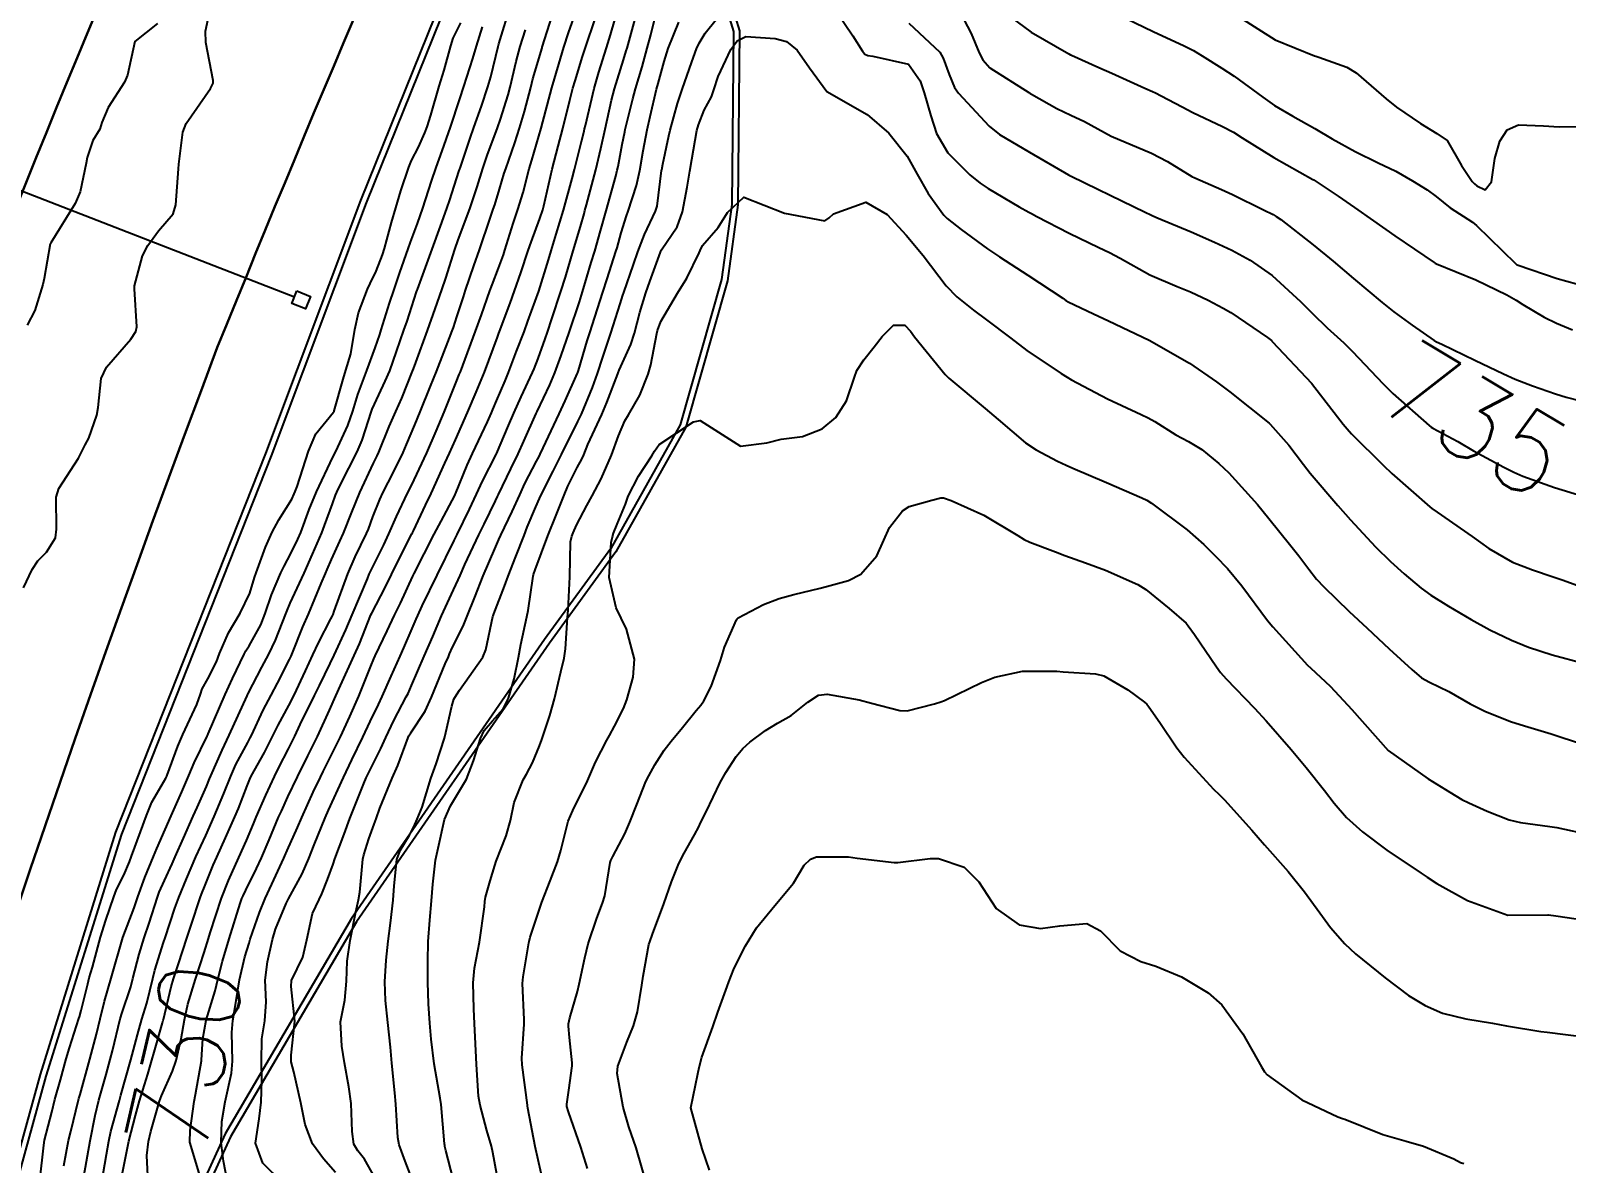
# Model space of a CAD drawing. Header units: metres. Extents: x 318500 to 325275, y 7408834 to 7428799.
# Drawn here: x 322036.6 to 322112.1, y 7417319.9 to 7417375.5 of the extents above; entities that cross this region are included whole.
import ezdxf
from ezdxf.enums import TextEntityAlignment as Align

# ---------------------------------------------------------------- set-up
doc = ezdxf.new("R2010")
doc.units = ezdxf.units.M
doc.header["$MEASUREMENT"] = 0
for name, color, linetype in [('Canaleta de Drenagem', 151, 'Continuous'), ('Cotas', 45, 'Continuous'), ('Curvas de Nivel 1m', 11, 'Continuous'), ('Curvas de Nivel 5m', 15, 'Continuous'), ('Linha Férrea', 20, 'Continuous'), ('Pórticos', 45, 'Continuous')]:
    doc.layers.add(name, color=color, linetype=linetype)
doc.styles.add('Style-STANDARD', font='STANDARD.shx')

msp = doc.modelspace()

# ---------------------------------------------------------------- linework, layer by layer
at = {"layer": 'Canaleta de Drenagem'}
for points in [[(322063.985, 7417392.729), (322067.28, 7417395.516), (322067.754, 7417387.94), (322068.482, 7417385.132), (322071.457, 7417375.503), (322071.38, 7417366.949), (322070.863, 7417363.225), (322068.825, 7417356.038), (322065.388, 7417349.917), (322062.125, 7417345.429), (322052.653, 7417331.75), (322046.46, 7417321.187), (322040.317, 7417307.77), (322034.243, 7417290.874), (322029.639, 7417269.193), (322021.811, 7417265.591), (322029.051, 7417293.425), (322034.127, 7417313.447), (322037.121, 7417324.249), (322040.829, 7417336.143), (322048.197, 7417354.742), (322052.853, 7417367.157), (322056.524, 7417376.248), (322063.124, 7417391.77)], [(322064.195, 7417392.514), (322067.018, 7417394.901), (322067.456, 7417387.893), (322068.194, 7417385.05), (322071.157, 7417375.459), (322071.081, 7417366.971), (322070.568, 7417363.287), (322068.546, 7417356.154), (322065.135, 7417350.079), (322061.88, 7417345.602), (322052.4, 7417331.912), (322046.193, 7417321.325), (322040.039, 7417307.883), (322033.954, 7417290.957), (322029.377, 7417269.402), (322022.261, 7417266.128), (322029.342, 7417293.351), (322034.417, 7417313.37), (322037.409, 7417324.165), (322041.112, 7417336.043), (322048.477, 7417354.634), (322053.133, 7417367.048), (322056.801, 7417376.134), (322063.381, 7417391.606)]]:
    msp.add_lwpolyline(points, close=True, dxfattribs=at)
at = {"layer": 'Curvas de Nivel 1m', "flags": 128}
for points, elevation in [([(322036.296, 7417348.147), (322036.714, 7417349.037), (322036.987, 7417349.463), (322037.423, 7417349.888), (322037.858, 7417350.599), (322037.91, 7417351.023), (322037.898, 7417352.588), (322038.024, 7417353.022), (322038.986, 7417354.508), (322039.23, 7417355.004), (322039.325, 7417355.17), (322039.497, 7417355.49), (322039.885, 7417356.624), (322039.951, 7417356.994), (322040.108, 7417358.425), (322040.361, 7417358.988), (322041.564, 7417360.359), (322041.805, 7417360.731), (322041.856, 7417360.967), (322041.748, 7417362.819), (322041.749, 7417362.969), (322042.141, 7417364.446), (322042.4, 7417364.962), (322042.927, 7417365.668), (322043.646, 7417366.503), (322043.764, 7417366.948), (322043.898, 7417368.726), (322043.914, 7417368.946), (322044.121, 7417370.527), (322044.283, 7417370.941), (322045.471, 7417372.668), (322045.599, 7417372.922), (322045.603, 7417373.051), (322045.247, 7417374.928), (322045.221, 7417375.475), (322045.545, 7417376.924)], 724), ([(322046.327, 7417318.9), (322046.109, 7417319.982), (322045.995, 7417320.906), (322046.024, 7417321.937), (322046.202, 7417322.903), (322046.498, 7417324.306), (322046.548, 7417324.898), (322046.52, 7417326.308), (322046.578, 7417326.898), (322046.658, 7417327.366), (322046.903, 7417328.894), (322047.167, 7417330.022), (322047.373, 7417330.692), (322047.431, 7417330.887), (322047.875, 7417332.202), (322048.153, 7417332.88), (322048.492, 7417333.596), (322049.074, 7417334.872), (322049.124, 7417334.979), (322049.236, 7417335.239), (322049.747, 7417336.368), (322049.962, 7417336.859), (322050.524, 7417338.102), (322050.873, 7417338.846), (322051.009, 7417339.119), (322051.293, 7417339.681), (322051.68, 7417340.459), (322051.859, 7417340.832), (322052.326, 7417341.826), (322052.763, 7417342.819), (322053.355, 7417344.296), (322053.504, 7417344.663), (322053.567, 7417344.808), (322054.154, 7417346.026), (322054.518, 7417346.799), (322054.8, 7417347.392), (322055.409, 7417348.718), (322055.445, 7417348.789), (322055.474, 7417348.853), (322056.462, 7417350.775), (322056.798, 7417351.422), (322057.469, 7417352.673), (322057.498, 7417352.731), (322057.512, 7417352.759), (322058.08, 7417354.162), (322058.346, 7417354.747), (322059.077, 7417356.298), (322059.274, 7417356.734), (322059.35, 7417356.905), (322059.529, 7417357.327), (322059.953, 7417358.317), (322060.116, 7417358.724), (322060.512, 7417359.769), (322060.873, 7417360.717), (322061.068, 7417361.233), (322061.6, 7417362.71), (322062.072, 7417364.255), (322062.205, 7417364.701), (322062.452, 7417365.508), (322062.811, 7417366.693), (322063.235, 7417368.249), (322063.346, 7417368.685), (322063.413, 7417368.955), (322063.701, 7417370.055), (322063.825, 7417370.562), (322063.851, 7417370.678), (322063.889, 7417370.854), (322064.32, 7417372.671), (322064.548, 7417373.474), (322064.927, 7417374.662), (322065.127, 7417375.303), (322065.516, 7417376.654)], 732), ([(322051.621, 7417319.426), (322051.033, 7417320.099), (322050.484, 7417320.846), (322050.119, 7417321.789), (322049.919, 7417322.857), (322049.573, 7417324.383), (322049.432, 7417324.865), (322049.434, 7417325.196), (322049.611, 7417326.863), (322049.444, 7417328.567), (322049.459, 7417328.865), (322050.015, 7417330.01), (322050.199, 7417330.855), (322050.492, 7417332.15), (322050.816, 7417332.846), (322050.938, 7417333.11), (322051.215, 7417333.827), (322051.493, 7417334.569), (322051.588, 7417334.835), (322052.035, 7417336.041), (322052.326, 7417336.824), (322053.001, 7417338.538), (322053.125, 7417338.812), (322053.175, 7417338.918), (322053.285, 7417339.135), (322053.849, 7417340.257), (322054.089, 7417340.802), (322054.485, 7417341.636), (322055.093, 7417342.792), (322055.176, 7417342.957), (322055.346, 7417343.35), (322055.976, 7417344.781), (322056.393, 7417345.757), (322056.819, 7417346.769), (322057.409, 7417348.05), (322057.637, 7417348.536), (322057.731, 7417348.755), (322057.962, 7417349.288), (322058.647, 7417350.742), (322058.909, 7417351.278), (322059.465, 7417352.411), (322059.572, 7417352.626), (322059.618, 7417352.729), (322060.225, 7417353.987), (322060.58, 7417354.719), (322060.872, 7417355.351), (322061.477, 7417356.71), (322061.49, 7417356.74), (322061.521, 7417356.807), (322062.137, 7417358.106), (322062.394, 7417358.697), (322062.706, 7417359.549), (322063.084, 7417360.687), (322063.595, 7417362.196), (322063.752, 7417362.678), (322064.18, 7417364.113), (322064.344, 7417364.669), (322064.633, 7417365.677), (322064.901, 7417366.661), (322065.378, 7417368.355), (322065.457, 7417368.653), (322065.5, 7417368.836), (322065.699, 7417369.907), (322065.819, 7417370.538), (322065.843, 7417370.649), (322066.215, 7417372.163), (322066.345, 7417372.644), (322066.669, 7417373.723), (322066.921, 7417374.638), (322067.099, 7417375.307), (322067.438, 7417376.634)], 734), ([(322042.877, 7417375.855), (322041.76, 7417374.97), (322041.393, 7417373.317), (322041.245, 7417372.977), (322040.452, 7417371.724), (322040.133, 7417370.994), (322040.038, 7417370.662), (322039.697, 7417370.113), (322039.41, 7417369.278), (322039.365, 7417369.005), (322039.081, 7417367.587), (322038.83, 7417367.012), (322037.631, 7417365.086), (322037.61, 7417365.05), (322037.606, 7417365.03), (322037.297, 7417363.341), (322037.241, 7417363.034), (322036.85, 7417361.768), (322036.463, 7417361.041)], 724), ([(322039.252, 7417319.235), (322039.557, 7417320.992), (322039.809, 7417322.239), (322039.998, 7417322.986), (322040.352, 7417324.25), (322040.55, 7417324.978), (322040.663, 7417325.41), (322041.037, 7417326.971), (322041.057, 7417327.035), (322041.124, 7417327.243), (322041.554, 7417328.556), (322041.667, 7417328.965), (322041.968, 7417330.155), (322042.219, 7417330.96), (322042.466, 7417331.672), (322042.872, 7417332.953), (322042.96, 7417333.196), (322043.212, 7417333.766), (322043.584, 7417334.585), (322043.743, 7417334.942), (322044.153, 7417335.85), (322044.63, 7417336.929), (322044.823, 7417337.36), (322045.272, 7417338.393), (322045.428, 7417338.767), (322045.488, 7417338.917), (322046.042, 7417340.166), (322046.388, 7417340.904), (322047.275, 7417342.836), (322047.299, 7417342.89), (322047.308, 7417342.913), (322047.331, 7417342.956), (322047.991, 7417344.243), (322048.332, 7417344.88), (322048.671, 7417345.576), (322049.171, 7417346.872), (322049.234, 7417347.029), (322049.395, 7417347.393), (322050.07, 7417348.86), (322050.487, 7417349.792), (322050.937, 7417350.848), (322051.079, 7417351.212), (322051.462, 7417352.275), (322051.614, 7417352.691), (322051.677, 7417352.837), (322051.856, 7417353.217), (322052.672, 7417354.822), (322052.916, 7417355.401), (322053.381, 7417356.812), (322053.416, 7417356.917), (322053.525, 7417357.168), (322054.062, 7417358.285), (322054.276, 7417358.803), (322054.614, 7417359.744), (322054.976, 7417360.796), (322055.128, 7417361.243), (322055.598, 7417362.673), (322055.628, 7417362.761), (322055.638, 7417362.789), (322056.167, 7417364.237), (322056.359, 7417364.779), (322056.771, 7417365.903), (322057.08, 7417366.769), (322057.225, 7417367.198), (322057.677, 7417368.581), (322057.724, 7417368.715), (322057.734, 7417368.759), (322058.23, 7417370.224), (322058.415, 7417370.749), (322058.781, 7417371.804), (322059.097, 7417372.739), (322059.239, 7417373.236), (322059.606, 7417374.732), (322059.639, 7417374.855), (322059.768, 7417375.286), (322060.108, 7417376.404)], 727), ([(322041.063, 7417319.012), (322041.464, 7417320.964), (322041.785, 7417322.234), (322041.992, 7417322.956), (322042.395, 7417324.262), (322042.592, 7417324.947), (322042.702, 7417325.34), (322043.117, 7417326.78), (322043.155, 7417326.914), (322043.164, 7417326.949), (322043.544, 7417328.544), (322043.659, 7417328.942), (322043.9, 7417329.682), (322044.315, 7417330.933), (322044.527, 7417331.583), (322044.966, 7417332.924), (322045.032, 7417333.093), (322045.209, 7417333.544), (322045.613, 7417334.525), (322045.778, 7417334.912), (322046.208, 7417335.873), (322046.671, 7417336.899), (322046.843, 7417337.31), (322047.273, 7417338.418), (322047.411, 7417338.756), (322047.477, 7417338.888), (322048.123, 7417340.057), (322048.532, 7417340.878), (322048.791, 7417341.399), (322049.325, 7417342.373), (322049.578, 7417342.866), (322050.139, 7417344.067), (322050.496, 7417344.853), (322050.774, 7417345.444), (322051.387, 7417346.614), (322051.462, 7417346.766), (322051.493, 7417346.838), (322051.556, 7417347.002), (322052.22, 7417348.828), (322052.58, 7417349.665), (322053.136, 7417350.815), (322053.23, 7417351.026), (322053.452, 7417351.623), (322053.786, 7417352.486), (322053.935, 7417352.805), (322054.458, 7417353.822), (322054.933, 7417354.796), (322055.107, 7417355.182), (322055.51, 7417356.145), (322055.777, 7417356.786), (322056.279, 7417358.039), (322056.572, 7417358.775), (322057.219, 7417360.417), (322057.351, 7417360.763), (322057.408, 7417360.927), (322057.58, 7417361.449), (322057.909, 7417362.441), (322058.007, 7417362.754), (322058.409, 7417363.957), (322058.679, 7417364.744), (322059.21, 7417366.301), (322059.364, 7417366.734), (322059.435, 7417366.951), (322059.665, 7417367.72), (322059.9, 7417368.504), (322059.974, 7417368.727), (322060.422, 7417370), (322060.655, 7417370.721), (322060.894, 7417371.542), (322061.204, 7417372.715), (322061.314, 7417373.136), (322061.759, 7417374.668), (322061.768, 7417374.702), (322062.257, 7417376.229)], 729), ([(322045.022, 7417319.077), (322044.455, 7417320.926), (322044.484, 7417321.49), (322044.676, 7417322.924), (322044.731, 7417323.266), (322045.029, 7417324.921), (322045.039, 7417324.973), (322045.106, 7417325.992), (322045.267, 7417326.918), (322045.697, 7417328.356), (322045.838, 7417328.91), (322046.062, 7417329.805), (322046.395, 7417330.902), (322046.938, 7417332.635), (322047.02, 7417332.893), (322047.073, 7417333.021), (322047.206, 7417333.3), (322047.741, 7417334.366), (322047.978, 7417334.883), (322048.353, 7417335.765), (322048.82, 7417336.874), (322048.955, 7417337.182), (322049.27, 7417337.876), (322049.74, 7417338.863), (322050.26, 7417339.891), (322050.728, 7417340.849), (322051.323, 7417342.135), (322051.63, 7417342.836), (322051.856, 7417343.351), (322052.538, 7417344.822), (322052.792, 7417345.396), (322053.354, 7417346.811), (322053.391, 7417346.892), (322054.05, 7417348.157), (322054.362, 7417348.8), (322054.71, 7417349.507), (322055.369, 7417350.791), (322055.392, 7417350.839), (322055.442, 7417350.946), (322056.04, 7417352.203), (322056.316, 7417352.777), (322056.983, 7417354.259), (322057.208, 7417354.764), (322057.507, 7417355.418), (322058.102, 7417356.751), (322058.528, 7417357.752), (322058.931, 7417358.739), (322059.567, 7417360.452), (322059.641, 7417360.657), (322059.666, 7417360.729), (322060.187, 7417362.131), (322060.405, 7417362.722), (322060.722, 7417363.611), (322061.084, 7417364.715), (322061.222, 7417365.126), (322061.646, 7417366.275), (322061.793, 7417366.708), (322061.843, 7417366.897), (322062.259, 7417368.701), (322062.557, 7417369.837), (322062.778, 7417370.694), (322063.12, 7417372.085), (322063.277, 7417372.687), (322063.378, 7417373.043), (322063.753, 7417374.232), (322063.899, 7417374.678), (322064.365, 7417376.088)], 731), ([(322049.021, 7417318.93), (322048.043, 7417319.888), (322047.69, 7417320.88), (322047.869, 7417322.066), (322047.957, 7417322.881), (322047.999, 7417323.968), (322047.984, 7417324.881), (322047.995, 7417325.997), (322048.145, 7417326.88), (322048.202, 7417327.811), (322048.154, 7417328.88), (322048.268, 7417329.774), (322048.519, 7417330.877), (322048.675, 7417331.385), (322049.198, 7417332.644), (322049.312, 7417332.868), (322049.982, 7417334.095), (322050.306, 7417334.854), (322050.571, 7417335.519), (322051.099, 7417336.842), (322051.264, 7417337.22), (322052.011, 7417338.829), (322052.424, 7417339.692), (322052.959, 7417340.815), (322053.322, 7417341.581), (322053.73, 7417342.41), (322053.914, 7417342.804), (322054.347, 7417343.803), (322054.784, 7417344.796), (322054.966, 7417345.194), (322055.38, 7417346.14), (322055.575, 7417346.599), (322055.659, 7417346.786), (322055.874, 7417347.26), (322056.602, 7417348.772), (322057.437, 7417350.465), (322057.583, 7417350.758), (322058.201, 7417352.006), (322058.547, 7417352.744), (322058.839, 7417353.38), (322059.499, 7417354.692), (322059.514, 7417354.716), (322060.117, 7417356.121), (322060.377, 7417356.721), (322060.73, 7417357.52), (322061.284, 7417358.713), (322061.365, 7417358.899), (322061.561, 7417359.41), (322061.911, 7417360.369), (322062.026, 7417360.703), (322062.247, 7417361.36), (322062.68, 7417362.694), (322062.904, 7417363.397), (322063.295, 7417364.685), (322063.648, 7417365.893), (322063.823, 7417366.512), (322063.867, 7417366.677), (322063.946, 7417366.959), (322064.403, 7417368.669), (322064.652, 7417369.71), (322064.855, 7417370.663), (322065.173, 7417372.099), (322065.316, 7417372.656), (322065.754, 7417374.065), (322065.898, 7417374.509), (322065.937, 7417374.648), (322066.336, 7417376.09)], 733), ([(322055.369, 7417319.131), (322055.032, 7417319.989), (322054.742, 7417320.793), (322054.681, 7417321.158), (322054.572, 7417322.795), (322054.523, 7417323.351), (322054.388, 7417324.797), (322054.314, 7417325.592), (322054.182, 7417326.799), (322054.063, 7417327.873), (322054.04, 7417328.801), (322054.109, 7417329.857), (322054.198, 7417330.8), (322054.314, 7417331.673), (322054.443, 7417332.798), (322054.492, 7417333.516), (322054.635, 7417334.796), (322054.791, 7417335.24), (322055.248, 7417336.004), (322055.518, 7417336.525), (322055.63, 7417336.784), (322055.864, 7417337.379), (322056.295, 7417338.775), (322056.56, 7417339.501), (322056.962, 7417340.765), (322057.036, 7417341.042), (322057.334, 7417342.337), (322057.425, 7417342.672), (322057.472, 7417342.758), (322057.712, 7417343.122), (322058.843, 7417344.738), (322059.002, 7417345.099), (322059.345, 7417346.731), (322059.354, 7417346.767), (322059.392, 7417346.866), (322059.912, 7417348.225), (322060.091, 7417348.723), (322060.464, 7417349.685), (322060.873, 7417350.716), (322061.036, 7417351.125), (322061.461, 7417352.121), (322061.637, 7417352.538), (322061.717, 7417352.706), (322062.312, 7417353.873), (322062.719, 7417354.692), (322063.516, 7417356.308), (322063.693, 7417356.677), (322064.231, 7417357.978), (322064.48, 7417358.666), (322064.749, 7417359.475), (322065.143, 7417360.657), (322065.594, 7417362.082), (322065.725, 7417362.523), (322065.769, 7417362.648), (322066.25, 7417364.015), (322066.461, 7417364.642), (322066.784, 7417365.498), (322067.33, 7417366.633), (322067.412, 7417366.883), (322067.625, 7417368.631), (322067.636, 7417368.675), (322067.685, 7417368.947), (322067.987, 7417370.344), (322068.052, 7417370.625), (322068.415, 7417371.934), (322068.638, 7417372.617), (322069.116, 7417373.972), (322069.342, 7417374.606), (322069.472, 7417374.897), (322069.772, 7417375.378), (322070.313, 7417376.061)], 736), ([(322076.178, 7417376.514), (322077.019, 7417375.254), (322077.505, 7417374.494), (322077.619, 7417374.352), (322077.758, 7417374.282), (322078, 7417374.245), (322079.754, 7417373.861), (322080.329, 7417373.044), (322080.535, 7417372.458), (322080.852, 7417371.324), (322081.141, 7417370.449), (322081.696, 7417369.509), (322082.773, 7417368.424), (322083.279, 7417368.019), (322083.674, 7417367.762), (322085.201, 7417366.859), (322085.662, 7417366.595), (322085.796, 7417366.523), (322086.057, 7417366.384), (322087.648, 7417365.557), (322089.112, 7417364.864), (322089.634, 7417364.612), (322090.149, 7417364.325), (322091.618, 7417363.521), (322092.953, 7417362.947), (322093.606, 7417362.68), (322094.476, 7417362.267), (322095.222, 7417361.881), (322095.594, 7417361.659), (322097.384, 7417360.43), (322097.581, 7417360.288), (322097.612, 7417360.261), (322097.641, 7417360.229), (322099.55, 7417358.2), (322101.113, 7417356.176), (322101.297, 7417355.952), (322101.515, 7417355.713), (322103.085, 7417354.154), (322103.494, 7417353.764), (322105.359, 7417352.122), (322105.469, 7417352.035), (322105.723, 7417351.859), (322107.449, 7417350.664), (322108.267, 7417350.082), (322109.433, 7417349.411), (322110.404, 7417349.03), (322111.427, 7417348.69), (322111.915, 7417348.523), (322113.309, 7417348.012)], 736), ([(322082.272, 7417376.433), (322082.839, 7417375.359), (322083.235, 7417374.418), (322083.408, 7417374.066), (322083.753, 7417373.675), (322085.671, 7417372.46), (322085.74, 7417372.42), (322085.759, 7417372.409), (322085.795, 7417372.389), (322087.047, 7417371.687), (322087.725, 7417371.357), (322088.407, 7417371.037), (322089.71, 7417370.33), (322091.698, 7417369.487), (322092.472, 7417369.079), (322093.681, 7417368.35), (322093.82, 7417368.278), (322095.128, 7417367.711), (322095.672, 7417367.46), (322097.19, 7417366.71), (322097.662, 7417366.473), (322097.818, 7417366.384), (322098.053, 7417366.224), (322099.642, 7417364.987), (322100.62, 7417364.185), (322101.617, 7417363.33), (322103.019, 7417362.156), (322103.595, 7417361.698), (322104.494, 7417361.042), (322105.582, 7417360.292), (322105.694, 7417360.231), (322105.953, 7417360.114), (322107.569, 7417359.327), (322108.984, 7417358.65), (322109.555, 7417358.394), (322110.406, 7417358.057), (322111.544, 7417357.665), (322112.061, 7417357.513), (322113.537, 7417357.135)], 734), ([(322084.475, 7417376.403), (322085.776, 7417375.438), (322087.638, 7417374.362), (322087.72, 7417374.321), (322087.759, 7417374.3), (322089.107, 7417373.693), (322089.751, 7417373.411), (322091.371, 7417372.686), (322091.742, 7417372.518), (322091.883, 7417372.449), (322092.17, 7417372.304), (322093.207, 7417371.763), (322093.728, 7417371.493), (322095.178, 7417370.798), (322095.714, 7417370.516), (322096.153, 7417370.246), (322097.696, 7417369.276), (322099.622, 7417368.201), (322099.661, 7417368.181), (322099.68, 7417368.168), (322100.864, 7417367.374), (322101.666, 7417366.815), (322102.6, 7417366.161), (322103.649, 7417365.424), (322105.57, 7417364.121), (322105.63, 7417364.087), (322105.691, 7417364.058), (322107.618, 7417363.271), (322109.151, 7417362.531), (322109.603, 7417362.275), (322109.939, 7417362.065), (322110.973, 7417361.428), (322111.591, 7417361.14), (322112.38, 7417360.82)], 733), ([(322089.972, 7417376.328), (322091.777, 7417375.46), (322093.294, 7417374.76), (322093.764, 7417374.526), (322094.186, 7417374.274), (322095.15, 7417373.655), (322095.75, 7417373.264), (322097.164, 7417372.236), (322097.734, 7417371.837), (322098.64, 7417371.303), (322099.718, 7417370.702), (322100.573, 7417370.187), (322101.701, 7417369.563), (322102.831, 7417369.02), (322103.687, 7417368.608), (322104.516, 7417368.137), (322105.232, 7417367.683), (322105.672, 7417367.361), (322106.369, 7417366.811), (322107.462, 7417366.093), (322107.658, 7417365.944), (322109.567, 7417364.071), (322109.629, 7417364.022), (322109.706, 7417363.992), (322111.62, 7417363.342), (322112.574, 7417363.067)], 732), ([(322095.89, 7417376.249), (322097.772, 7417375.055), (322099.696, 7417374.266), (322099.761, 7417374.245), (322099.911, 7417374.198), (322101.286, 7417373.708), (322101.753, 7417373.43), (322103.217, 7417372.155), (322103.734, 7417371.755), (322104.912, 7417370.943), (322105.715, 7417370.458), (322106.222, 7417370.112), (322106.913, 7417368.88), (322107.45, 7417368.093), (322107.564, 7417367.976), (322107.678, 7417367.891), (322108.075, 7417367.687), (322108.398, 7417368.083), (322108.556, 7417369.222), (322108.799, 7417370.079), (322109.159, 7417370.634), (322109.722, 7417370.882), (322110.94, 7417370.833), (322111.721, 7417370.775), (322112.948, 7417370.802)], 731), ([(322038.27, 7417319.759), (322038.507, 7417321.005), (322038.609, 7417321.442), (322038.991, 7417323.001), (322039.007, 7417323.064), (322039.073, 7417323.27), (322039.552, 7417324.993), (322039.872, 7417326.225), (322040.048, 7417326.986), (322040.269, 7417327.847), (322040.601, 7417328.978), (322041.17, 7417330.97), (322041.729, 7417332.428), (322041.907, 7417332.963), (322042.247, 7417333.927), (322042.672, 7417334.956), (322042.838, 7417335.35), (322043.243, 7417336.283), (322043.54, 7417336.946), (322044.074, 7417338.132), (322044.414, 7417338.933), (322044.675, 7417339.544), (322045.309, 7417340.853), (322045.331, 7417340.899), (322045.341, 7417340.92), (322045.365, 7417340.973), (322046.192, 7417342.907), (322046.548, 7417343.696), (322047.127, 7417344.893), (322047.211, 7417345.044), (322047.366, 7417345.3), (322047.943, 7417346.323), (322048.16, 7417346.882), (322048.473, 7417347.805), (322048.927, 7417348.875), (322049.087, 7417349.201), (322049.424, 7417349.83), (322049.768, 7417350.532), (322049.906, 7417350.863), (322050.328, 7417351.986), (322050.679, 7417352.852), (322051.487, 7417354.56), (322051.625, 7417354.838), (322052.216, 7417356.123), (322052.462, 7417356.826), (322052.718, 7417357.636), (322053.155, 7417358.816), (322053.561, 7417359.936), (322053.784, 7417360.591), (322053.86, 7417360.807), (322054.271, 7417362.122), (322054.496, 7417362.801), (322054.782, 7417363.629), (322055.191, 7417364.794), (322055.304, 7417365.122), (322055.642, 7417366.037), (322055.904, 7417366.786), (322056.329, 7417368.121), (322056.552, 7417368.777), (322056.857, 7417369.608), (322057.263, 7417370.767), (322057.724, 7417372.164), (322057.918, 7417372.757), (322058.362, 7417374.14), (322058.544, 7417374.748), (322058.83, 7417375.689)], 726), ([(322040.137, 7417318.983), (322040.367, 7417320.317), (322040.483, 7417320.978), (322040.585, 7417321.439), (322040.999, 7417322.971), (322041.073, 7417323.231), (322041.554, 7417324.963), (322041.882, 7417326.185), (322042.109, 7417326.96), (322042.34, 7417327.75), (322042.64, 7417328.955), (322042.746, 7417329.362), (322043.168, 7417330.719), (322043.245, 7417330.949), (322043.726, 7417332.408), (322043.922, 7417332.939), (322044.3, 7417333.847), (322044.76, 7417334.927), (322045.241, 7417335.985), (322045.663, 7417336.914), (322046.134, 7417338.04), (322046.474, 7417338.902), (322046.726, 7417339.461), (322047.305, 7417340.548), (322047.427, 7417340.77), (322047.485, 7417340.888), (322048.065, 7417342.141), (322048.453, 7417342.879), (322048.76, 7417343.455), (322049.356, 7417344.618), (322049.436, 7417344.791), (322049.472, 7417344.868), (322050.016, 7417346.225), (322050.291, 7417346.856), (322050.908, 7417348.351), (322051.117, 7417348.844), (322051.209, 7417349.047), (322051.42, 7417349.531), (322051.831, 7417350.437), (322052.009, 7417350.831), (322052.419, 7417351.862), (322052.81, 7417352.82), (322053.485, 7417354.269), (322053.663, 7417354.634), (322053.748, 7417354.807), (322054.252, 7417356.059), (322054.578, 7417356.799), (322054.867, 7417357.459), (322055.402, 7417358.791), (322055.441, 7417358.901), (322055.554, 7417359.209), (322056.138, 7417360.781), (322056.516, 7417361.846), (322056.835, 7417362.771), (322057.028, 7417363.35), (322057.468, 7417364.762), (322057.635, 7417365.228), (322058.212, 7417366.752), (322058.574, 7417367.838), (322058.848, 7417368.742), (322059.059, 7417369.37), (322059.565, 7417370.732), (322059.714, 7417371.158), (322060.094, 7417372.359), (322060.191, 7417372.725), (322060.485, 7417373.987), (322060.686, 7417374.721), (322060.94, 7417375.551)], 728), ([(322057.398, 7417319.129), (322057.038, 7417320.521), (322056.988, 7417320.71), (322056.977, 7417320.761), (322056.965, 7417320.838), (322056.798, 7417322.764), (322056.755, 7417323.085), (322056.464, 7417324.77), (322056.314, 7417325.974), (322056.247, 7417326.773), (322056.187, 7417327.721), (322056.15, 7417328.775), (322056.142, 7417329.799), (322056.169, 7417330.775), (322056.24, 7417331.824), (322056.329, 7417332.773), (322056.392, 7417333.593), (322056.533, 7417334.77), (322056.65, 7417335.358), (322056.964, 7417336.764), (322057.267, 7417337.442), (322058.043, 7417338.749), (322058.389, 7417339.649), (322058.731, 7417340.739), (322058.92, 7417341.132), (322059.323, 7417341.614), (322059.849, 7417342.208), (322060.108, 7417342.722), (322060.391, 7417343.678), (322060.607, 7417344.718), (322060.724, 7417345.362), (322061.006, 7417346.714), (322061.071, 7417347.037), (322061.317, 7417348.711), (322061.339, 7417348.793), (322061.423, 7417349.029), (322062.046, 7417350.701), (322062.445, 7417351.705), (322062.838, 7417352.689), (322063.032, 7417353.131), (322063.491, 7417354.056), (322063.712, 7417354.462), (322063.811, 7417354.675), (322064.015, 7417355.182), (322064.701, 7417356.662), (322064.949, 7417357.239), (322065.48, 7417358.651), (322065.497, 7417358.704), (322065.553, 7417358.835), (322066.12, 7417360.096), (322066.293, 7417360.643), (322066.57, 7417361.66), (322066.865, 7417362.637), (322067.05, 7417363.194), (322067.575, 7417364.631), (322067.591, 7417364.67), (322067.632, 7417364.737), (322068.394, 7417365.874), (322068.663, 7417366.615), (322068.883, 7417367.823), (322069.015, 7417368.61), (322069.114, 7417369.183), (322069.368, 7417370.605), (322069.436, 7417370.883), (322069.725, 7417371.6), (322070.079, 7417372.25), (322070.195, 7417372.593), (322070.41, 7417373.253), (322071.038, 7417374.581), (322071.339, 7417375.004), (322071.77, 7417375.223), (322073.21, 7417375.114), (322073.766, 7417374.965), (322074.298, 7417374.542), (322074.902, 7417373.683), (322075.74, 7417372.52), (322077.723, 7417371.381), (322078.795, 7417370.479), (322079.693, 7417369.343), (322080.181, 7417368.462), (322080.718, 7417367.501), (322081.498, 7417366.442), (322081.658, 7417366.274), (322082.343, 7417365.736), (322083.636, 7417364.799), (322084.221, 7417364.404), (322085.617, 7417363.494), (322087.331, 7417362.364), (322087.49, 7417362.253), (322087.598, 7417362.194), (322088.85, 7417361.598), (322089.589, 7417361.248), (322091.58, 7417360.31), (322093.564, 7417359.18), (322094.889, 7417358.26), (322095.543, 7417357.764), (322097.476, 7417356.23), (322097.52, 7417356.188), (322098.437, 7417355.144), (322099.161, 7417354.205), (322099.494, 7417353.782), (322100.845, 7417352.179), (322101.46, 7417351.475), (322102.704, 7417350.157), (322103.433, 7417349.443), (322104.112, 7417348.824), (322104.942, 7417348.127), (322105.415, 7417347.783), (322106.276, 7417347.237), (322107.397, 7417346.584), (322108.315, 7417346.081), (322109.382, 7417345.566), (322110.203, 7417345.232), (322111.372, 7417344.848), (322112.962, 7417344.421)], 737), ([(322059.652, 7417318.724), (322059.349, 7417320.415), (322059.275, 7417320.728), (322059.052, 7417321.5), (322058.715, 7417322.735), (322058.634, 7417323.18), (322058.533, 7417324.739), (322058.477, 7417326.102), (322058.444, 7417326.74), (322058.403, 7417327.469), (322058.374, 7417328.742), (322058.437, 7417329.465), (322058.681, 7417330.737), (322058.936, 7417332.472), (322058.954, 7417332.734), (322058.986, 7417332.95), (322059.215, 7417333.758), (322059.439, 7417334.516), (322059.507, 7417334.727), (322060.001, 7417335.97), (322060.214, 7417336.72), (322060.389, 7417337.598), (322060.833, 7417338.714), (322061.002, 7417338.995), (322061.293, 7417339.548), (322061.628, 7417340.382), (322061.742, 7417340.704), (322062.145, 7417341.881), (322062.375, 7417342.694), (322062.682, 7417344.019), (322062.838, 7417344.688), (322062.907, 7417345.146), (322063.009, 7417346.686), (322063.035, 7417347.046), (322063.117, 7417348.685), (322063.159, 7417350.406), (322063.228, 7417350.683), (322063.286, 7417350.838), (322063.448, 7417351.213), (322063.954, 7417352.182), (322064.214, 7417352.669), (322064.655, 7417353.49), (322065.163, 7417354.655), (322065.509, 7417355.6), (322065.823, 7417356.34), (322066.004, 7417356.645), (322066.567, 7417357.607), (322066.977, 7417358.636), (322067.101, 7417359.091), (322067.392, 7417360.632), (322067.426, 7417360.787), (322067.586, 7417361.228), (322068.409, 7417362.618), (322068.864, 7417363.358), (322069.472, 7417364.602), (322069.52, 7417364.713), (322069.635, 7417364.962), (322070.402, 7417365.836), (322070.871, 7417366.582), (322071.668, 7417367.331), (322073.66, 7417366.55), (322075.655, 7417366.161), (322075.866, 7417366.308), (322076.071, 7417366.514), (322077.666, 7417367.081), (322078.71, 7417366.479), (322079.645, 7417365.47), (322080.473, 7417364.457), (322081.608, 7417362.976), (322082.131, 7417362.432), (322082.954, 7417361.78), (322083.589, 7417361.304), (322084.779, 7417360.398), (322085.571, 7417359.796), (322087.25, 7417358.669), (322087.552, 7417358.482), (322087.764, 7417358.357), (322089.536, 7417357.419), (322091.185, 7417356.654), (322091.523, 7417356.496), (322091.856, 7417356.305), (322092.889, 7417355.664), (322093.51, 7417355.328), (322094.168, 7417354.932), (322095.005, 7417354.257), (322095.493, 7417353.787), (322096.892, 7417352.236), (322097.46, 7417351.552), (322098.538, 7417350.214), (322098.938, 7417349.71), (322099.429, 7417349.062), (322099.803, 7417348.574), (322100.154, 7417348.189), (322101.402, 7417346.983), (322102.283, 7417346.161), (322103.375, 7417345.142), (322104.479, 7417344.133), (322104.962, 7417343.732), (322105.354, 7417343.505), (322106.293, 7417343.049), (322107.344, 7417342.453), (322108.065, 7417342.083), (322109.333, 7417341.586), (322110.015, 7417341.374), (322111.324, 7417340.981), (322112.868, 7417340.465)], 738), ([(322061.721, 7417319.393), (322061.422, 7417320.704), (322061.068, 7417322.588), (322061.045, 7417322.71), (322061.045, 7417322.736), (322060.776, 7417324.713), (322060.769, 7417325.048), (322060.879, 7417326.712), (322060.883, 7417326.953), (322060.803, 7417328.713), (322060.829, 7417329.04), (322061.111, 7417330.711), (322061.121, 7417330.771), (322061.183, 7417330.984), (322061.754, 7417332.702), (322062.158, 7417333.754), (322062.523, 7417334.691), (322062.688, 7417335.239), (322063.046, 7417336.683), (322063.265, 7417337.21), (322063.995, 7417338.669), (322064.381, 7417339.576), (322064.943, 7417340.656), (322065.08, 7417340.887), (322065.32, 7417341.349), (322065.758, 7417342.222), (322065.925, 7417342.644), (322066.231, 7417343.761), (322066.294, 7417344.641), (322065.91, 7417346.116), (322065.651, 7417346.647), (322065.398, 7417347.16), (322065.055, 7417348.655), (322065.158, 7417350.375), (322065.215, 7417350.653), (322065.269, 7417350.826), (322065.449, 7417351.268), (322065.852, 7417352.258), (322065.994, 7417352.645), (322066.495, 7417353.629), (322067.154, 7417354.633), (322067.28, 7417354.854), (322067.506, 7417355.182), (322069.205, 7417356.293), (322069.518, 7417356.354), (322070.607, 7417355.679), (322071.505, 7417355.1), (322072.806, 7417355.258), (322073.509, 7417355.441), (322074.547, 7417355.571), (322075.514, 7417355.947), (322076.195, 7417356.51), (322076.71, 7417357.325), (322077.098, 7417358.497), (322077.226, 7417358.824), (322077.563, 7417359.348), (322078.073, 7417359.985), (322078.473, 7417360.481), (322079.017, 7417361.044), (322079.586, 7417361.048), (322079.858, 7417360.742), (322080.056, 7417360.463), (322081.553, 7417358.628), (322081.737, 7417358.437), (322083.528, 7417356.946), (322084.163, 7417356.404), (322085.509, 7417355.272), (322086.037, 7417354.914), (322087.078, 7417354.366), (322087.497, 7417354.163), (322087.832, 7417354.018), (322089.485, 7417353.313), (322091.218, 7417352.569), (322091.472, 7417352.447), (322091.699, 7417352.307), (322093.451, 7417350.987), (322094.263, 7417350.268), (322094.86, 7417349.685), (322095.428, 7417349.089), (322096.124, 7417348.243), (322097.395, 7417346.547), (322097.65, 7417346.226), (322099.362, 7417344.354), (322099.521, 7417344.198), (322100.476, 7417343.308), (322101.342, 7417342.38), (322101.529, 7417342.168), (322103.31, 7417340.15), (322105.29, 7417338.767), (322106.344, 7417338.104), (322106.938, 7417337.757), (322107.275, 7417337.578), (322108.181, 7417337.171), (322109.267, 7417336.746), (322109.823, 7417336.619), (322111.264, 7417336.43), (322111.601, 7417336.372), (322113.26, 7417336.01)], 739), ([(322066.939, 7417318.713), (322066.376, 7417320.637), (322066.025, 7417321.67), (322065.736, 7417322.643), (322065.453, 7417324.288), (322065.488, 7417324.646), (322065.928, 7417325.825), (322066.249, 7417326.639), (322066.443, 7417327.324), (322066.659, 7417328.635), (322066.724, 7417329.067), (322067.011, 7417330.632), (322067.048, 7417330.764), (322067.185, 7417331.142), (322067.741, 7417332.622), (322068.123, 7417333.709), (322068.479, 7417334.611), (322068.734, 7417335.111), (322069.251, 7417336.016), (322069.452, 7417336.402), (322069.55, 7417336.596), (322069.814, 7417337.14), (322070.516, 7417338.581), (322070.794, 7417339.071), (322071.299, 7417339.854), (322071.619, 7417340.253), (322071.971, 7417340.563), (322072.739, 7417341.136), (322073.324, 7417341.5), (322073.989, 7417341.881), (322074.812, 7417342.528), (322075.343, 7417342.865), (322075.756, 7417342.925), (322077.341, 7417342.636), (322077.943, 7417342.484), (322079.335, 7417342.112), (322079.688, 7417342.111), (322081.035, 7417342.445), (322081.341, 7417342.539), (322081.52, 7417342.615), (322083.351, 7417343.493), (322083.996, 7417343.761), (322085.357, 7417344.053), (322087.038, 7417344.046), (322087.357, 7417344.014), (322088.939, 7417343.919), (322089.355, 7417343.815), (322090.537, 7417343.129), (322091.342, 7417342.535), (322091.463, 7417342.43), (322091.569, 7417342.307), (322092.101, 7417341.525), (322092.936, 7417340.286), (322093.303, 7417339.834), (322094.736, 7417338.258), (322095.01, 7417337.987), (322095.275, 7417337.731), (322096.617, 7417336.236), (322097.249, 7417335.522), (322098.409, 7417334.212), (322099.215, 7417333.21), (322099.957, 7417332.189), (322100.483, 7417331.471), (322101.185, 7417330.659), (322101.72, 7417330.165), (322103.163, 7417328.995), (322104.322, 7417328.132), (322105.143, 7417327.628), (322105.992, 7417327.252), (322107.133, 7417326.973), (322108.446, 7417326.762), (322109.129, 7417326.637), (322110.815, 7417326.354), (322111.124, 7417326.32), (322113.054, 7417326.078)], 741), ([(322069.989, 7417319.545), (322069.63, 7417320.591), (322069.07, 7417322.6), (322069.412, 7417324.278), (322069.471, 7417324.594), (322069.614, 7417325.101), (322070.15, 7417326.585), (322070.401, 7417327.311), (322070.858, 7417328.574), (322070.935, 7417328.791), (322071.162, 7417329.381), (322071.55, 7417330.191), (322071.746, 7417330.564), (322072.295, 7417331.453), (322073.2, 7417332.55), (322074.105, 7417333.648), (322074.639, 7417334.529), (322074.938, 7417334.821), (322075.236, 7417334.935), (322076.806, 7417334.927), (322077.236, 7417334.874), (322079.05, 7417334.655), (322079.233, 7417334.656), (322080.829, 7417334.853), (322081.236, 7417334.847), (322082.491, 7417334.421), (322083.22, 7417333.711), (322084.058, 7417332.401), (322085.192, 7417331.595), (322086.237, 7417331.421), (322087.192, 7417331.553), (322088.51, 7417331.657), (322089.19, 7417331.296), (322090.149, 7417330.32), (322091.172, 7417329.8), (322091.907, 7417329.561), (322093.161, 7417329.034), (322094.471, 7417328.26), (322095.141, 7417327.665), (322096.187, 7417326.239), (322097.104, 7417324.621), (322097.244, 7417324.371), (322097.381, 7417324.226), (322099.082, 7417323), (322100.843, 7417322.173), (322101.069, 7417322.089), (322101.192, 7417322.045), (322103.057, 7417321.306), (322104.206, 7417320.979), (322105.049, 7417320.72), (322106.542, 7417320.097), (322106.877, 7417319.931), (322107.038, 7417319.87)], 742)]:
    msp.add_lwpolyline(points, dxfattribs=dict(at, elevation=elevation))
at = {"layer": 'Curvas de Nivel 5m', "flags": 128}
for points, elevation in [([(322042.411, 7417318.949), (322042.343, 7417320.26), (322042.426, 7417320.949), (322042.549, 7417321.446), (322042.975, 7417322.941), (322043.073, 7417323.204), (322043.612, 7417324.407), (322043.79, 7417324.933), (322044.041, 7417326.001), (322044.197, 7417326.934), (322044.362, 7417327.701), (322044.742, 7417328.926), (322045.163, 7417330.238), (322045.372, 7417330.917), (322045.46, 7417331.202), (322046.015, 7417332.908), (322046.352, 7417333.764), (322046.872, 7417334.895), (322047.238, 7417335.731), (322047.581, 7417336.552), (322047.722, 7417336.885), (322048.185, 7417337.967), (322048.614, 7417338.877), (322048.836, 7417339.325), (322049.301, 7417340.244), (322049.512, 7417340.662), (322049.611, 7417340.865), (322049.882, 7417341.428), (322050.584, 7417342.851), (322050.83, 7417343.355), (322051.354, 7417344.435), (322051.546, 7417344.837), (322052.119, 7417346.088), (322052.436, 7417346.824), (322053.184, 7417348.59), (322053.272, 7417348.812), (322053.314, 7417348.909), (322053.415, 7417349.115), (322053.981, 7417350.255), (322054.236, 7417350.802), (322054.606, 7417351.645), (322055.154, 7417352.793), (322055.261, 7417353.003), (322055.477, 7417353.446), (322056.096, 7417354.781), (322056.561, 7417355.829), (322056.955, 7417356.768), (322057.118, 7417357.174), (322057.542, 7417358.241), (322057.691, 7417358.615), (322057.75, 7417358.757), (322057.867, 7417359.069), (322058.495, 7417360.746), (322058.779, 7417361.545), (322059.2, 7417362.736), (322059.308, 7417363.031), (322059.617, 7417363.845), (322059.861, 7417364.493), (322059.935, 7417364.727), (322060.336, 7417366.03), (322060.568, 7417366.721), (322060.825, 7417367.556), (322061.132, 7417368.715), (322061.254, 7417369.147), (322061.71, 7417370.71), (322062.245, 7417372.702), (322062.578, 7417373.867), (322062.834, 7417374.694), (322063.066, 7417375.395), (322063.523, 7417376.684)], 730), ([(322037.092, 7417319.019), (322037.283, 7417320.771), (322037.326, 7417321.017), (322037.675, 7417322.399), (322037.829, 7417323.012), (322038.101, 7417323.989), (322038.393, 7417325.007), (322038.55, 7417325.554), (322039.014, 7417327.001), (322039.04, 7417327.082), (322039.126, 7417327.39), (322039.442, 7417328.699), (322039.519, 7417328.994), (322039.671, 7417329.508), (322040.077, 7417330.986), (322040.341, 7417331.824), (322040.733, 7417332.977), (322040.852, 7417333.328), (322041.216, 7417334.038), (322041.498, 7417334.696), (322041.595, 7417334.966), (322042.043, 7417336.161), (322042.328, 7417336.959), (322042.595, 7417337.621), (322043.278, 7417338.8), (322043.333, 7417338.895), (322043.351, 7417338.949), (322043.876, 7417340.367), (322044.124, 7417340.938), (322044.809, 7417342.412), (322044.976, 7417342.925), (322045.066, 7417343.192), (322045.341, 7417343.675), (322045.762, 7417344.506), (322045.919, 7417344.912), (322046.354, 7417345.927), (322046.925, 7417346.897), (322047.4, 7417347.885), (322047.644, 7417348.652), (322047.718, 7417348.887), (322048.17, 7417350.141), (322048.511, 7417350.879), (322048.839, 7417351.486), (322049.465, 7417352.505), (322049.58, 7417352.756), (322049.628, 7417352.868), (322049.732, 7417353.125), (322050.284, 7417354.858), (322050.655, 7417355.701), (322051.519, 7417356.766), (322051.548, 7417356.811), (322051.557, 7417356.839), (322051.984, 7417358.392), (322052.129, 7417358.831), (322052.362, 7417359.632), (322052.566, 7417360.825), (322052.751, 7417361.654), (322053.191, 7417362.816), (322053.322, 7417363.096), (322053.613, 7417363.699), (322053.93, 7417364.503), (322054.023, 7417364.806), (322054.368, 7417366.078), (322054.578, 7417366.801), (322054.828, 7417367.633), (322055.215, 7417368.795), (322055.354, 7417369.125), (322055.695, 7417369.779), (322056.005, 7417370.486), (322056.112, 7417370.784), (322056.294, 7417371.359), (322056.704, 7417372.775), (322056.944, 7417373.57), (322057.282, 7417374.767), (322057.394, 7417375.138), (322057.777, 7417375.89)], 725), ([(322053.766, 7417318.803), (322053.033, 7417320.092), (322052.711, 7417320.489), (322052.521, 7417320.818), (322052.426, 7417321.442), (322052.382, 7417322.82), (322052.271, 7417323.633), (322052.062, 7417324.826), (322051.923, 7417325.643), (322051.859, 7417326.829), (322052.069, 7417327.893), (322052.153, 7417328.825), (322052.186, 7417329.804), (322052.334, 7417330.823), (322052.617, 7417332.241), (322052.752, 7417332.817), (322052.817, 7417333.205), (322052.964, 7417334.814), (322053.008, 7417335.039), (322053.245, 7417335.814), (322053.518, 7417336.546), (322053.617, 7417336.806), (322053.786, 7417337.325), (322054.405, 7417338.799), (322054.67, 7417339.415), (322055.183, 7417340.791), (322055.222, 7417340.88), (322055.313, 7417341.023), (322056.022, 7417342.088), (322056.331, 7417342.775), (322057.002, 7417344.411), (322057.16, 7417344.763), (322057.22, 7417344.905), (322057.367, 7417345.226), (322057.877, 7417346.259), (322058.083, 7417346.75), (322058.461, 7417347.687), (322058.874, 7417348.738), (322059.433, 7417350.065), (322059.642, 7417350.524), (322059.738, 7417350.727), (322060.291, 7417351.888), (322060.664, 7417352.718), (322060.922, 7417353.272), (322061.495, 7417354.372), (322061.612, 7417354.594), (322061.667, 7417354.707), (322061.822, 7417355.024), (322062.603, 7417356.694), (322062.895, 7417357.324), (322063.506, 7417358.681), (322063.518, 7417358.713), (322063.552, 7417358.824), (322063.981, 7417360.267), (322064.107, 7417360.672), (322064.352, 7417361.433), (322064.742, 7417362.663), (322064.951, 7417363.319), (322065.385, 7417364.654), (322065.443, 7417364.843), (322065.644, 7417365.58), (322065.9, 7417366.404), (322065.989, 7417366.647), (322066.406, 7417367.909), (322066.557, 7417368.641), (322066.723, 7417369.611), (322066.923, 7417370.638), (322067.066, 7417371.29), (322067.388, 7417372.634), (322067.458, 7417372.918), (322067.754, 7417373.991), (322067.953, 7417374.627), (322068.482, 7417375.917)], 735), ([(322079.781, 7417375.871), (322081.3, 7417374.447), (322081.467, 7417374.154), (322081.749, 7417373.353), (322082.023, 7417372.716), (322082.213, 7417372.433), (322083.716, 7417370.815), (322084.229, 7417370.405), (322085.697, 7417369.543), (322087.615, 7417368.427), (322087.68, 7417368.391), (322087.7, 7417368.38), (322087.741, 7417368.359), (322089.06, 7417367.725), (322089.671, 7417367.434), (322091.386, 7417366.589), (322091.662, 7417366.46), (322091.761, 7417366.408), (322092.014, 7417366.305), (322093.65, 7417365.625), (322094.781, 7417365.124), (322095.637, 7417364.719), (322096.546, 7417364.241), (322097.619, 7417363.483), (322099.011, 7417362.209), (322099.303, 7417361.91), (322099.594, 7417361.61), (322100.316, 7417360.918), (322101.135, 7417360.177), (322101.574, 7417359.751), (322103.068, 7417358.155), (322103.543, 7417357.686), (322105.326, 7417356.123), (322105.434, 7417356.036), (322105.519, 7417355.984), (322106.735, 7417355.324), (322107.508, 7417354.874), (322109.003, 7417354.075), (322109.496, 7417353.825), (322109.936, 7417353.621), (322111.485, 7417353.063), (322112.834, 7417352.665)], 735), ([(322063.985, 7417319.621), (322063.665, 7417320.671), (322063.066, 7417322.414), (322062.982, 7417322.681), (322062.971, 7417322.782), (322063.084, 7417323.59), (322063.22, 7417324.556), (322063.236, 7417324.678), (322063.239, 7417324.815), (322063.114, 7417326.054), (322063.058, 7417326.619), (322063.053, 7417326.681), (322063.061, 7417326.741), (322063.125, 7417327.026), (322063.495, 7417328.324), (322063.586, 7417328.673), (322063.859, 7417329.981), (322064.024, 7417330.667), (322064.453, 7417331.921), (322064.736, 7417332.657), (322064.839, 7417333.022), (322065.105, 7417334.652), (322065.135, 7417334.748), (322065.235, 7417334.953), (322065.827, 7417336.068), (322066.076, 7417336.642), (322066.407, 7417337.5), (322066.865, 7417338.634), (322066.998, 7417338.919), (322067.292, 7417339.456), (322067.759, 7417340.168), (322068.102, 7417340.618), (322068.65, 7417341.28), (322069.333, 7417342.116), (322069.552, 7417342.382), (322069.703, 7417342.595), (322070.059, 7417343.301), (322070.519, 7417344.583), (322070.724, 7417345.226), (322071.311, 7417346.571), (322071.34, 7417346.622), (322071.392, 7417346.673), (322072.633, 7417347.326), (322073.406, 7417347.624), (322074.129, 7417347.819), (322075.414, 7417348.129), (322075.723, 7417348.208), (322076.819, 7417348.499), (322077.423, 7417348.813), (322078.196, 7417349.718), (322078.541, 7417350.479), (322078.827, 7417351.099), (322079.462, 7417351.921), (322079.792, 7417352.138), (322080.897, 7417352.449), (322081.347, 7417352.567), (322081.472, 7417352.567), (322081.855, 7417352.434), (322083.46, 7417351.711), (322085.13, 7417350.708), (322085.442, 7417350.523), (322085.722, 7417350.386), (322086.975, 7417349.907), (322087.434, 7417349.739), (322088.455, 7417349.369), (322089.427, 7417349.011), (322091.022, 7417348.314), (322091.416, 7417348.068), (322092.562, 7417347.133), (322093.392, 7417346.405), (322093.5, 7417346.278), (322093.801, 7417345.857), (322094.888, 7417344.257), (322095.087, 7417343.983), (322095.354, 7417343.671), (322096.75, 7417342.236), (322097.331, 7417341.611), (322098.547, 7417340.211), (322099.297, 7417339.313), (322100.188, 7417338.186), (322100.662, 7417337.567), (322101.267, 7417336.861), (322102.055, 7417336.162), (322103.247, 7417335.264), (322104.936, 7417334.124), (322105.227, 7417333.936), (322105.705, 7417333.631), (322107.21, 7417332.789), (322109.2, 7417332.07), (322111.155, 7417332.086), (322111.201, 7417332.082), (322111.548, 7417332.035), (322113.001, 7417331.816)], 740)]:
    msp.add_lwpolyline(points, dxfattribs=dict(at, elevation=elevation))
at = {"layer": 'Linha Férrea'}
for points in [[(322233.98, 7417737.989, -0.002223), (322154.866, 7417593.007), (322102.879, 7417500.142, 0.00265), (322097.399, 7417490.348, 0.027781), (322044.112, 7417386.338, 0.035735), (322015.66, 7417306.723, 0.016271), (322001.828, 7417250.433, 0.006444), (321990.249, 7417191.796, 0.008188), (321970.289, 7417080.675, -0.005901), (321965.681, 7417056.143, -0.019111), (321940.898, 7416966.466, -0.001899), (321910.164, 7416869.782), (321854.126, 7416687.426), (321842.522, 7416650.588), (321798.977, 7416497.536), (321750.599, 7416346.471)], [(321750.599, 7416346.471), (321798.977, 7416497.536), (321842.522, 7416650.588), (321854.126, 7416687.426), (321910.164, 7416869.782, 0.001899), (321940.898, 7416966.466, 0.019111), (321965.681, 7417056.143, 0.005901), (321970.289, 7417080.675, -0.008188), (321990.249, 7417191.796, -0.006444), (322001.828, 7417250.433, -0.016271), (322015.66, 7417306.723, -0.035735), (322044.112, 7417386.338, -0.027781), (322097.399, 7417490.348, -0.00265), (322102.879, 7417500.142), (322154.866, 7417593.007, 0.002223), (322233.98, 7417737.989)], [(322196.377, 7417647.065, -0.005702), (322169.668, 7417596.023), (322116.033, 7417500.08, 0.006587), (322078.7, 7417432.593, 0.020372), (322045.81, 7417359.94, 0.047465), (322007.542, 7417220.105, 0.00216), (321987.28, 7417109.247, 0.004221), (321983.531, 7417086.135), (321978.295, 7417056.212, -0.004458), (321971.581, 7417028.638, -0.003551), (321960.755, 7416990.624, -0.002117), (321921.955, 7416868.472), (321849.478, 7416633.133), (321819.637, 7416528.203), (321801.996, 7416472.124, -0.01056), (321778.562, 7416402.785, 0.003825)], [(321778.562, 7416402.785, 0.01056), (321801.996, 7416472.124), (321819.637, 7416528.203), (321849.478, 7416633.133), (321921.955, 7416868.472, 0.002117), (321960.755, 7416990.624, 0.003551), (321971.581, 7417028.638, 0.004458), (321978.295, 7417056.212), (321983.531, 7417086.135, -0.004221), (321987.28, 7417109.247, -0.00216), (322007.542, 7417220.105, -0.047465), (322045.81, 7417359.94, -0.020372), (322078.7, 7417432.593, -0.006587), (322116.033, 7417500.08), (322169.668, 7417596.023, 0.005702), (322196.377, 7417647.065, 0.006143)]]:
    msp.add_lwpolyline(points, format="xyb", dxfattribs=at)
at = {"layer": 'Pórticos'}
msp.add_lwpolyline([(322049.593, 7417362.416), (322033.361, 7417368.717)], dxfattribs=at)
msp.add_lwpolyline([(322049.718, 7417362.722), (322050.382, 7417362.452), (322050.134, 7417361.84), (322049.469, 7417362.11)], close=True, dxfattribs=at)

# ---------------------------------------------------------------- texts
at = {"layer": 'Cotas', "style": 'Style-STANDARD'}
for s, rotation, p in [('735', 329.12785, (322107.586, 7417356.403, 735)), ('730', 77.12303, (322044.212, 7417325.067, 730))]:
    msp.add_text(s, height=4, rotation=rotation, dxfattribs=at).set_placement(p, align=Align.MIDDLE_CENTER)

doc.saveas('drawing.dxf')
